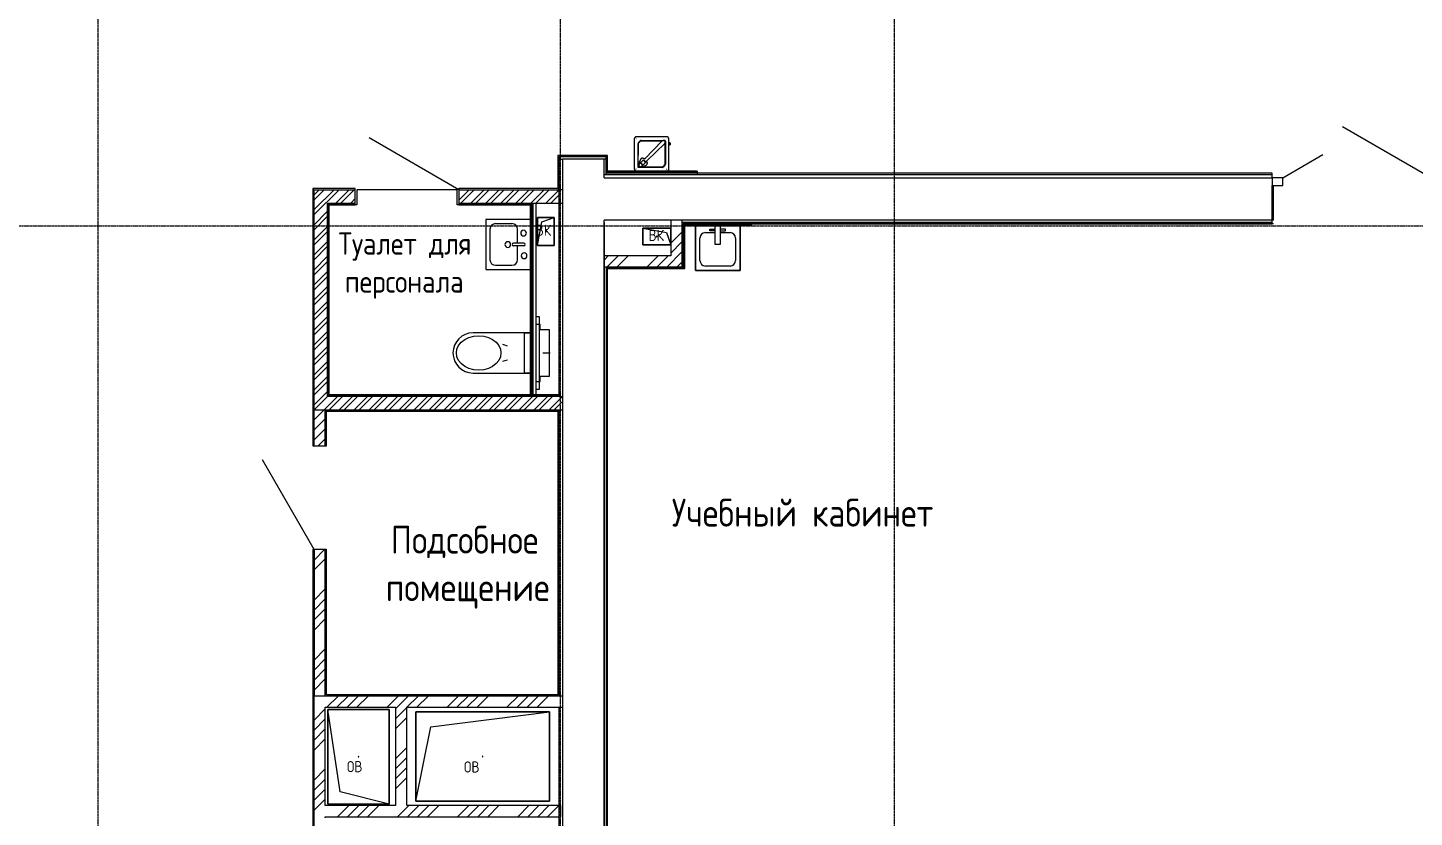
# Model space of a CAD drawing. Header units: millimetres. Extents: x -3929 to 624051, y 52832 to 514950.
# Drawn here: x 176184 to 188631, y 241857 to 248942 of the extents above; entities that cross this region are included whole.
import ezdxf

# ---------------------------------------------------------------- set-up
doc = ezdxf.new("R2010")
doc.units = ezdxf.units.MM
doc.linetypes.add('ADSK_Линия сетки', pattern=[25, 20, -2.5, 0, -2.5])
for name, color, linetype, lineweight in [('Аннотация', 7, 'Continuous', 18), ('Двери', 7, 'Continuous', 9), ('Марки помещений', 7, 'Continuous', 20), ('Обобщенные модели', 7, 'Continuous', 18), ('Оси', 253, 'Continuous', 9), ('Перекрытие', 7, 'Continuous', 18), ('Сантехника', 7, 'Continuous', 18), ('Стены внутренние', 7, 'Continuous', 18), ('Стены наружные', 7, 'Continuous', 18), ('Стены несущие', 7, 'Continuous', 30), ('Стены отделка', 7, 'Continuous', 30), ('Стены штриховка', 7, 'Continuous', 9)]:
    doc.layers.add(name, color=color, linetype=linetype, lineweight=lineweight)
doc.layers.add('стояки', color=7, linetype='Continuous')
doc.styles.add('GOST Common_2', font='GOST_Common.ttf', dxfattribs={"width": 0.9, "height": 250})
doc.styles.add('GOST Common_5', font='GOST_Common.ttf', dxfattribs={"width": 0.9, "height": 200})

# ---------------------------------------------------------------- blocks, each defined once
blk = doc.blocks.new('2 этаж')
at = {"color": 253, "linetype": 'Continuous', "lineweight": 0}
for p, q in [((369494, -162772), (369538, -162727)), ((369494, -162906), (369673, -162727)), ((369494, -162817), (369583, -162727)), ((369494, -162951), (369718, -162727)), ((369688, -162847), (369808, -162727)), ((369733, -162847), (369853, -162727)), ((370793, -162820), (370885, -162727)), ((370793, -162730), (370796, -162727)), ((370810, -162847), (370930, -162727)), ((370900, -162847), (371020, -162727)), ((370945, -162847), (371065, -162727)), ((371035, -162847), (371155, -162727)), ((371080, -162847), (371200, -162727)), ((371170, -162847), (371290, -162727)), ((371214, -162847), (371334, -162727)), ((371304, -162847), (371424, -162727)), ((371349, -162847), (371469, -162727)), ((371439, -162847), (371559, -162727)), ((371484, -162847), (371604, -162727)), ((371574, -162847), (371693, -162727)), ((371619, -162847), (371693, -162772)), ((369494, -163041), (369614, -162921)), ((369822, -162847), (369863, -162807)), ((369494, -163086), (369614, -162966)), ((369494, -163176), (369614, -163056)), ((369494, -163221), (369614, -163101)), ((372696, -163207), (372796, -163107)), ((369494, -163311), (369614, -163191)), ((369494, -163355), (369614, -163235)), ((372661, -163421), (372796, -163286)), ((372696, -163296), (372796, -163196)), ((369494, -163445), (369614, -163325)), ((369494, -163490), (369614, -163370)), ((372096, -163358), (372132, -163321)), ((372122, -163421), (372222, -163321)), ((372212, -163421), (372312, -163321)), ((372481, -163421), (372581, -163321)), ((372571, -163421), (372671, -163321)), ((372751, -163421), (372796, -163376)), ((369494, -163580), (369614, -163460)), ((369494, -163625), (369614, -163505)), ((369494, -163715), (369614, -163595)), ((369494, -163760), (369614, -163640)), ((369494, -163849), (369614, -163729)), ((369494, -163894), (369614, -163774)), ((369494, -163984), (369614, -163864)), ((369494, -164029), (369614, -163909)), ((369494, -164119), (369614, -163999)), ((369494, -164164), (369614, -164044)), ((369494, -164253), (369614, -164133)), ((369494, -164298), (369614, -164178)), ((369494, -164388), (369614, -164268)), ((369494, -164433), (369614, -164313)), ((369494, -164523), (369614, -164403)), ((369494, -164568), (369614, -164448)), ((369494, -164658), (369614, -164538)), ((369494, -164702), (369614, -164582)), ((369584, -164702), (369704, -164582)), ((369629, -164702), (369749, -164582)), ((369719, -164702), (369839, -164582)), ((369764, -164702), (369884, -164582)), ((369853, -164702), (369973, -164582)), ((369898, -164702), (370018, -164582)), ((369988, -164702), (370108, -164582)), ((370033, -164702), (370153, -164582)), ((370123, -164702), (370243, -164582)), ((370168, -164702), (370288, -164582)), ((370258, -164702), (370378, -164582)), ((370302, -164702), (370422, -164582)), ((370392, -164702), (370512, -164582)), ((370437, -164702), (370557, -164582)), ((370527, -164702), (370647, -164582)), ((370572, -164702), (370692, -164582)), ((370662, -164702), (370782, -164582)), ((370707, -164702), (370827, -164582)), ((370796, -164702), (370916, -164582)), ((370841, -164702), (370961, -164582)), ((370931, -164702), (371051, -164582)), ((370976, -164702), (371096, -164582)), ((371066, -164702), (371186, -164582)), ((371111, -164702), (371231, -164582)), ((371200, -164702), (371320, -164582)), ((371245, -164702), (371365, -164582)), ((371335, -164702), (371455, -164582)), ((371380, -164702), (371500, -164582)), ((371470, -164702), (371590, -164582)), ((371515, -164702), (371635, -164582)), ((371605, -164702), (371723, -164583)), ((371649, -164702), (371723, -164628))]:
    blk.add_line(p, q, dxfattribs=at)
at = {"layer": 'Двери', "color": 253, "lineweight": 0}
for p, q in [((379519, -162620), (378726, -162162)), ((370793, -162727), (369987, -162262)), ((378189, -162620), (378548, -162412)), ((378094, -162620), (378094, -162690)), ((378189, -162620), (378094, -162620)), ((378189, -162690), (378189, -162620)), ((378094, -162690), (378189, -162690)), ((369494, -165956), (369029, -165150))]:
    blk.add_line(p, q, dxfattribs=at)
at = {"layer": 'Обобщенные модели', "color": 253, "lineweight": 0}
for p, q in [((371499, -163227), (371499, -162977)), ((371499, -162977), (371649, -162977)), ((371649, -162977), (371499, -162977)), ((371499, -162977), (371499, -163227)), ((371499, -163227), (371537, -163015)), ((371537, -163015), (371649, -162977)), ((371649, -162977), (371649, -163227)), ((371649, -163227), (371649, -162977)), ((372445, -163222), (372445, -163072)), ((372445, -163072), (372695, -163072)), ((372445, -163072), (372658, -163110)), ((372695, -163072), (372445, -163072)), ((372445, -163072), (372445, -163222)), ((372658, -163110), (372695, -163222)), ((372695, -163072), (372695, -163222)), ((372695, -163222), (372695, -163072)), ((371649, -163227), (371499, -163227)), ((371499, -163227), (371649, -163227)), ((372695, -163222), (372445, -163222)), ((372445, -163222), (372695, -163222)), ((369618, -167390), (370168, -167390)), ((369618, -168240), (369618, -167390)), ((369728, -168130), (369618, -167390)), ((369618, -167390), (369618, -168240)), ((370168, -167390), (369618, -167390)), ((370168, -167390), (370168, -168240)), ((370168, -168240), (370168, -167390)), ((370407, -168213), (370407, -167413)), ((370407, -167413), (371607, -167413)), ((371607, -167413), (370407, -167413)), ((370407, -167413), (370407, -168213)), ((370541, -167547), (371607, -167413)), ((371607, -167413), (371607, -168213)), ((371607, -168213), (371607, -167413)), ((370407, -168213), (370541, -167547)), ((370168, -168240), (369728, -168130)), ((370168, -168240), (369618, -168240)), ((369618, -168240), (370168, -168240)), ((371607, -168213), (370407, -168213)), ((370407, -168213), (371607, -168213))]:
    blk.add_line(p, q, dxfattribs=at)
for centre, start, end in [((371574, -163102), 0, 180), ((371574, -163102), 60, 165), ((371574, -163102), 180, 0), ((371574, -163102), 195, 270), ((371574, -163102), 300, 0), ((372570, -163147), 90, 270), ((372570, -163147), 105, 180), ((372570, -163147), 210, 270), ((372570, -163147), 270, 90), ((372570, -163147), 330, 75), ((369893, -167815), 90, 270), ((369893, -167815), 150, 255), ((369893, -167815), 270, 90), ((369893, -167815), 30, 90), ((369893, -167815), 285, 0), ((371007, -167813), 0, 180), ((371007, -167813), 60, 165), ((371007, -167813), 180, 0), ((371007, -167813), 195, 270), ((371007, -167813), 300, 0)]:
    blk.add_arc(centre, 2.5, start, end, dxfattribs=at)
at = {"layer": 'Оси', "color": 253, "linetype": 'ADSK_Линия сетки', "lineweight": 0}
for p, q in [((367555, -176377), (367555, -127124)), ((371705, -176377), (371705, -149490)), ((374705, -176377), (374705, -149490)), ((354441, -163052), (420560, -163052))]:
    blk.add_line(p, q, dxfattribs=at)
at = {"layer": 'Перекрытие', "color": 253, "lineweight": 0}
for p, q in [((369863, -162862), (369863, -162715)), ((370778, -162727), (369878, -162727)), ((369878, -162727), (369878, -162862)), ((370778, -162862), (370778, -162727)), ((370793, -162715), (370793, -162862)), ((378104, -162690), (378104, -163000)), ((369878, -162862), (369863, -162862)), ((370793, -162862), (370778, -162862)), ((378104, -162922), (378094, -162922)), ((378104, -163000), (378094, -163000))]:
    blk.add_line(p, q, dxfattribs=at)
at = {"layer": 'Сантехника', "color": 253, "lineweight": 0}
for p, q in [((372369, -162271), (372368, -162272)), ((372368, -162272), (372368, -162272)), ((372368, -162272), (372368, -162273)), ((372368, -162273), (372368, -162541)), ((372370, -162266), (372369, -162267)), ((372369, -162267), (372369, -162267)), ((372369, -162267), (372369, -162268)), ((372369, -162268), (372369, -162269)), ((372369, -162269), (372369, -162270)), ((372369, -162270), (372369, -162271)), ((372371, -162263), (372370, -162264)), ((372370, -162264), (372370, -162265)), ((372370, -162265), (372370, -162266)), ((372372, -162261), (372371, -162262)), ((372371, -162262), (372371, -162263)), ((372371, -162263), (372371, -162263)), ((372373, -162260), (372372, -162261)), ((372372, -162261), (372372, -162261)), ((372374, -162259), (372373, -162259)), ((372373, -162259), (372373, -162260)), ((372375, -162257), (372374, -162258)), ((372374, -162258), (372374, -162259)), ((372376, -162257), (372375, -162257)), ((372377, -162256), (372376, -162256)), ((372376, -162256), (372376, -162257)), ((372378, -162255), (372377, -162256)), ((372379, -162254), (372378, -162255)), ((372378, -162255), (372378, -162255)), ((372380, -162254), (372379, -162254)), ((372381, -162254), (372380, -162254)), ((372382, -162253), (372381, -162253)), ((372381, -162253), (372381, -162254)), ((372383, -162253), (372382, -162253)), ((372384, -162252), (372383, -162253)), ((372385, -162252), (372384, -162252)), ((372384, -162252), (372384, -162252)), ((372386, -162252), (372385, -162252)), ((372387, -162252), (372386, -162252)), ((372386, -162269), (372386, -162267)), ((372388, -162252), (372387, -162252)), ((372388, -162267), (372387, -162267)), ((372389, -162270), (372387, -162270)), ((372389, -162252), (372388, -162252)), ((372657, -162252), (372389, -162252)), ((372389, -162252), (372389, -162252)), ((372406, -162303), (372420, -162289)), ((372409, -162306), (372423, -162292)), ((372430, -162285), (372639, -162285)), ((372430, -162289), (372616, -162291)), ((372616, -162291), (372462, -162451)), ((372628, -162287), (372616, -162291)), ((372629, -162286), (372628, -162287)), ((372630, -162286), (372629, -162286)), ((372629, -162286), (372629, -162286)), ((372631, -162286), (372630, -162286)), ((372630, -162286), (372630, -162286)), ((372631, -162286), (372631, -162286)), ((372639, -162286), (372631, -162286)), ((372641, -162312), (372646, -162300)), ((372646, -162297), (372646, -162293)), ((372647, -162293), (372646, -162295)), ((372646, -162295), (372647, -162293)), ((372646, -162298), (372646, -162297)), ((372646, -162297), (372646, -162297)), ((372646, -162299), (372646, -162298)), ((372646, -162300), (372646, -162299)), ((372646, -162299), (372646, -162299)), ((372646, -162300), (372646, -162300)), ((372647, -162293), (372647, -162498)), ((372658, -162252), (372657, -162252)), ((372659, -162252), (372658, -162252)), ((372660, -162252), (372659, -162252)), ((372659, -162252), (372659, -162252)), ((372661, -162252), (372660, -162252)), ((372660, -162270), (372660, -162272)), ((372662, -162252), (372661, -162252)), ((372663, -162252), (372662, -162252)), ((372663, -162253), (372663, -162252)), ((372664, -162253), (372663, -162253)), ((372665, -162253), (372664, -162253)), ((372666, -162253), (372665, -162253)), ((372667, -162254), (372666, -162253)), ((372668, -162255), (372667, -162254)), ((372667, -162254), (372667, -162254)), ((372669, -162255), (372668, -162255)), ((372670, -162255), (372669, -162255)), ((372670, -162256), (372670, -162255)), ((372671, -162256), (372670, -162256)), ((372671, -162257), (372671, -162256)), ((372672, -162258), (372671, -162257)), ((372673, -162258), (372672, -162258)), ((372673, -162259), (372673, -162258)), ((372674, -162259), (372673, -162259)), ((372674, -162260), (372674, -162259)), ((372675, -162261), (372674, -162260)), ((372676, -162262), (372675, -162261)), ((372675, -162261), (372675, -162261)), ((372676, -162263), (372676, -162262)), ((372676, -162264), (372676, -162263)), ((372677, -162264), (372676, -162264)), ((372677, -162265), (372677, -162264)), ((372677, -162266), (372677, -162265)), ((372678, -162267), (372677, -162266)), ((372678, -162268), (372678, -162267)), ((372678, -162269), (372678, -162268)), ((372678, -162268), (372678, -162268)), ((372678, -162270), (372678, -162269)), ((372678, -162271), (372678, -162270)), ((372678, -162272), (372678, -162271)), ((372678, -162273), (372678, -162272)), ((372678, -162541), (372678, -162273)), ((372402, -162528), (372402, -162313)), ((372404, -162526), (372406, -162313)), ((372480, -162469), (372641, -162312)), ((372641, -162312), (372643, -162498)), ((372679, -162306), (372678, -162307)), ((372678, -162325), (372679, -162326)), ((372679, -162307), (372679, -162305)), ((372680, -162307), (372679, -162306)), ((372679, -162316), (372679, -162306)), ((372679, -162306), (372679, -162308)), ((372679, -162313), (372679, -162311)), ((372679, -162314), (372679, -162318)), ((372679, -162314), (372679, -162318)), ((372679, -162326), (372679, -162316)), ((372679, -162322), (372679, -162319)), ((372679, -162326), (372680, -162325)), ((372679, -162325), (372679, -162326)), ((372679, -162327), (372679, -162326)), ((372681, -162307), (372680, -162306)), ((372680, -162306), (372680, -162307)), ((372680, -162316), (372680, -162306)), ((372680, -162316), (372680, -162307)), ((372680, -162326), (372680, -162316)), ((372680, -162325), (372680, -162316)), ((372680, -162326), (372681, -162325)), ((372680, -162325), (372680, -162326)), ((372682, -162307), (372681, -162306)), ((372681, -162306), (372681, -162307)), ((372681, -162316), (372681, -162306)), ((372681, -162316), (372681, -162307)), ((372681, -162326), (372681, -162316)), ((372681, -162325), (372681, -162316)), ((372681, -162326), (372682, -162325)), ((372681, -162325), (372681, -162326)), ((372683, -162306), (372682, -162307)), ((372682, -162316), (372682, -162307)), ((372682, -162325), (372682, -162316)), ((372682, -162325), (372683, -162326)), ((372684, -162306), (372683, -162307)), ((372683, -162307), (372683, -162306)), ((372683, -162316), (372683, -162306)), ((372683, -162316), (372683, -162307)), ((372683, -162325), (372683, -162316)), ((372683, -162326), (372683, -162316)), ((372683, -162325), (372684, -162326)), ((372683, -162326), (372683, -162325)), ((372685, -162306), (372684, -162307)), ((372684, -162307), (372684, -162306)), ((372684, -162316), (372684, -162306)), ((372684, -162316), (372684, -162307)), ((372684, -162325), (372684, -162316)), ((372684, -162326), (372684, -162316)), ((372684, -162325), (372685, -162326)), ((372684, -162326), (372684, -162325)), ((372686, -162307), (372685, -162306)), ((372685, -162316), (372685, -162306)), ((372685, -162326), (372685, -162316)), ((372685, -162326), (372686, -162325)), ((372687, -162307), (372686, -162306)), ((372686, -162306), (372686, -162307)), ((372686, -162316), (372686, -162306)), ((372686, -162316), (372686, -162307)), ((372686, -162326), (372686, -162316)), ((372686, -162325), (372686, -162316)), ((372686, -162326), (372687, -162325)), ((372686, -162325), (372686, -162326)), ((372688, -162307), (372687, -162306)), ((372687, -162306), (372687, -162307)), ((372687, -162316), (372687, -162306)), ((372687, -162316), (372687, -162307)), ((372687, -162326), (372687, -162316)), ((372687, -162325), (372687, -162316)), ((372687, -162326), (372688, -162325)), ((372687, -162325), (372687, -162326)), ((372689, -162306), (372688, -162307)), ((372688, -162316), (372688, -162307)), ((372688, -162325), (372688, -162316)), ((372688, -162325), (372689, -162326)), ((372689, -162316), (372689, -162306)), ((372689, -162309), (372689, -162316)), ((372689, -162316), (372689, -162324)), ((372689, -162326), (372689, -162316)), ((372368, -162541), (372368, -162541)), ((372368, -162541), (372369, -162542)), ((372369, -162542), (372369, -162543)), ((372369, -162543), (372369, -162544)), ((372369, -162544), (372369, -162545)), ((372369, -162545), (372369, -162546)), ((372369, -162546), (372369, -162546)), ((372369, -162546), (372370, -162547)), ((372370, -162547), (372370, -162548)), ((372370, -162548), (372370, -162549)), ((372370, -162549), (372370, -162550)), ((372370, -162550), (372371, -162550)), ((372371, -162550), (372371, -162551)), ((372371, -162551), (372372, -162552)), ((372372, -162552), (372372, -162552)), ((372386, -162543), (372386, -162541)), ((372404, -162526), (372402, -162528)), ((372617, -162528), (372402, -162528)), ((372617, -162524), (372404, -162526)), ((372423, -162457), (372408, -162490)), ((372411, -162494), (372408, -162510)), ((372408, -162511), (372420, -162522)), ((372427, -162489), (372412, -162493)), ((372413, -162492), (372412, -162494)), ((372413, -162492), (372429, -162488)), ((372417, -162492), (372426, -162483)), ((372421, -162522), (372437, -162518)), ((372426, -162483), (372428, -162481)), ((372428, -162481), (372435, -162473)), ((372440, -162501), (372428, -162489)), ((372430, -162488), (372442, -162500)), ((372437, -162518), (372441, -162502)), ((372437, -162518), (372438, -162517)), ((372442, -162501), (372438, -162516)), ((372447, -162504), (372438, -162513)), ((372440, -162522), (372474, -162507)), ((372447, -162461), (372444, -162464)), ((372444, -162464), (372447, -162461)), ((372447, -162461), (372447, -162461)), ((372447, -162461), (372448, -162461)), ((372449, -162503), (372447, -162504)), ((372448, -162461), (372448, -162461)), ((372448, -162461), (372449, -162461)), ((372449, -162461), (372450, -162461)), ((372457, -162495), (372449, -162503)), ((372450, -162461), (372455, -162465)), ((372458, -162494), (372454, -162497)), ((372455, -162465), (372461, -162469)), ((372461, -162469), (372465, -162475)), ((372465, -162475), (372469, -162481)), ((372466, -162486), (372469, -162483)), ((372469, -162483), (372466, -162486)), ((372469, -162481), (372469, -162481)), ((372469, -162481), (372469, -162482)), ((372469, -162482), (372469, -162482)), ((372469, -162482), (372469, -162483)), ((372469, -162483), (372469, -162483)), ((372640, -162505), (372624, -162521)), ((372643, -162508), (372627, -162524)), ((372658, -162544), (372660, -162544)), ((372660, -162546), (372659, -162546)), ((372660, -162545), (372660, -162546)), ((372675, -162552), (372676, -162551)), ((372675, -162553), (372675, -162552)), ((372676, -162550), (372677, -162549)), ((372676, -162551), (372676, -162550)), ((372676, -162551), (372676, -162551)), ((372677, -162548), (372677, -162547)), ((372677, -162547), (372678, -162547)), ((372677, -162549), (372677, -162548)), ((372678, -162542), (372678, -162541)), ((372678, -162541), (372678, -162541)), ((372678, -162543), (372678, -162542)), ((372678, -162544), (372678, -162543)), ((372678, -162543), (372678, -162543)), ((372678, -162545), (372678, -162544)), ((372678, -162546), (372678, -162545)), ((372678, -162547), (372678, -162546)), ((372372, -162552), (372373, -162553)), ((372373, -162553), (372373, -162554)), ((372373, -162554), (372374, -162554)), ((372374, -162554), (372374, -162555)), ((372374, -162555), (372375, -162556)), ((372375, -162556), (372375, -162556)), ((372375, -162556), (372376, -162557)), ((372376, -162557), (372377, -162557)), ((372377, -162557), (372377, -162558)), ((372377, -162558), (372378, -162558)), ((372378, -162558), (372379, -162559)), ((372379, -162559), (372380, -162559)), ((372380, -162559), (372380, -162560)), ((372380, -162560), (372381, -162560)), ((372381, -162560), (372382, -162560)), ((372382, -162560), (372383, -162560)), ((372383, -162560), (372383, -162561)), ((372383, -162561), (372384, -162561)), ((372384, -162561), (372385, -162561)), ((372385, -162561), (372386, -162561)), ((372386, -162561), (372387, -162561)), ((372387, -162561), (372388, -162562)), ((372388, -162562), (372388, -162562)), ((372388, -162562), (372389, -162562)), ((372657, -162562), (372658, -162562)), ((372658, -162562), (372659, -162562)), ((372659, -162562), (372660, -162561)), ((372660, -162561), (372661, -162561)), ((372661, -162561), (372662, -162561)), ((372662, -162561), (372662, -162561)), ((372662, -162561), (372663, -162561)), ((372663, -162561), (372664, -162561)), ((372664, -162561), (372665, -162560)), ((372665, -162560), (372666, -162560)), ((372666, -162560), (372667, -162559)), ((372666, -162560), (372666, -162560)), ((372667, -162559), (372668, -162559)), ((372668, -162559), (372669, -162558)), ((372669, -162558), (372670, -162557)), ((372669, -162558), (372669, -162558)), ((372670, -162557), (372671, -162557)), ((372671, -162557), (372671, -162556)), ((372671, -162556), (372672, -162556)), ((372672, -162556), (372673, -162555)), ((372673, -162555), (372674, -162554)), ((372673, -162555), (372673, -162555)), ((372674, -162554), (372674, -162553)), ((372674, -162553), (372675, -162553)), ((371432, -162994), (371034, -162994)), ((371034, -162994), (371034, -163444)), ((371432, -162994), (371034, -162994)), ((371034, -162994), (371034, -163444)), ((371269, -163032), (371123, -163032)), ((371072, -163082), (371072, -163355)), ((371320, -163206), (371320, -163082)), ((373317, -163052), (372917, -163052)), ((372917, -163052), (372917, -163452)), ((372917, -163452), (372917, -163052)), ((372917, -163052), (373317, -163052)), ((372957, -163362), (372957, -163162)), ((373007, -163112), (373092, -163112)), ((373047, -163082), (373092, -163082)), ((373047, -163097), (373047, -163082)), ((373092, -163097), (373047, -163097)), ((373092, -163052), (373092, -163217)), ((373142, -163217), (373142, -163052)), ((373187, -163082), (373142, -163082)), ((373142, -163097), (373187, -163097)), ((373142, -163112), (373227, -163112)), ((373187, -163097), (373187, -163082)), ((373277, -163162), (373277, -163362)), ((373317, -163452), (373317, -163052)), ((373317, -163052), (373317, -163452)), ((371377, -163206), (371285, -163206)), ((371377, -163231), (371285, -163231)), ((371320, -163355), (371320, -163231)), ((373092, -163217), (373142, -163217)), ((371123, -163405), (371269, -163405)), ((373227, -163412), (373007, -163412)), ((371034, -163444), (371432, -163444)), ((371034, -163444), (371432, -163444)), ((372917, -163452), (373317, -163452)), ((373317, -163452), (372917, -163452)), ((371487, -163864), (371513, -163864)), ((371513, -163864), (371513, -164519)), ((370884, -164052), (370926, -164041)), ((371432, -164012), (370920, -164012)), ((370926, -164041), (370971, -164037)), ((370971, -164037), (371016, -164041)), ((371016, -164041), (371058, -164052)), ((371383, -164372), (371383, -164012)), ((371383, -164012), (371432, -164012)), ((371522, -163937), (371487, -163937)), ((371522, -163984), (371522, -163937)), ((371607, -163984), (371522, -163984)), ((371607, -164400), (371607, -163984)), ((370771, -164192), (370776, -164157)), ((370776, -164157), (370791, -164124)), ((370791, -164124), (370815, -164095)), ((370815, -164095), (370846, -164071)), ((370846, -164071), (370884, -164052)), ((371058, -164052), (371096, -164071)), ((371096, -164071), (371127, -164095)), ((371127, -164095), (371151, -164124)), ((371151, -164124), (371166, -164157)), ((371166, -164157), (371171, -164192)), ((371196, -164120), (371187, -164117)), ((371231, -164130), (371196, -164120)), ((370776, -164226), (370771, -164192)), ((370791, -164259), (370776, -164226)), ((370815, -164288), (370791, -164259)), ((370846, -164313), (370815, -164288)), ((371127, -164288), (371096, -164313)), ((371151, -164259), (371127, -164288)), ((371166, -164226), (371151, -164259)), ((371171, -164192), (371166, -164226)), ((371187, -164267), (371229, -164254)), ((371229, -164254), (371231, -164253)), ((371546, -164192), (371614, -164192)), ((370884, -164331), (370846, -164313)), ((370926, -164343), (370884, -164331)), ((370920, -164372), (371432, -164372)), ((370971, -164347), (370926, -164343)), ((371016, -164343), (370971, -164347)), ((371058, -164331), (371016, -164343)), ((371096, -164313), (371058, -164331)), ((371432, -164372), (371383, -164372)), ((371522, -164400), (371607, -164400)), ((371522, -164447), (371522, -164400)), ((371487, -164447), (371522, -164447)), ((371513, -164519), (371487, -164519))]:
    blk.add_line(p, q, dxfattribs=at)
for centre, radius, start, end in [((372389, -162273), 21, 140.284, 180), ((372389, -162273), 21, 113.6771, 134.5385), ((372389, -162273), 21, 102.5039, 111.3737), ((372389, -162273), 21, 90, 97.6172), ((372416, -162313), 14, 135, 180), ((372430, -162299), 14, 90, 135), ((372639, -162293), 8.25, 0, 90), ((372639, -162293), 7.05, 0, 90), ((372657, -162273), 21, 50.284, 90), ((372657, -162273), 21, 23.6771, 45.4615), ((372663, -162270), 13, 32.0346, 42.0601), ((372657, -162273), 21, 12.5039, 21.3737), ((372657, -162273), 21, 0, 7.6172), ((372389, -162541), 21, 180, 187.6172), ((372389, -162541), 21, 192.5039, 201.3737), ((372389, -162541), 21, 203.6771, 225.815), ((372384, -162544), 13, 212.0346, 222.0601), ((372617, -162514), 14, 270, 315), ((372633, -162498), 14, 315, 0), ((372657, -162541), 21, 320.284, 0), ((372389, -162541), 21, 230.284, 270), ((372657, -162541), 21, 270, 277.6172), ((372657, -162541), 21, 282.5039, 291.3737), ((372657, -162541), 21, 293.6771, 315.815), ((371123, -163082), 50.8, 90, 180), ((371269, -163082), 50.8, 0, 90), ((371374, -163117), 25.4, 90, 270), ((371374, -163117), 25.4, 270, 90), ((373007, -163162), 50, 90, 180), ((373227, -163162), 50, 0, 90), ((371232, -163219), 25.4, 90, 270), ((371232, -163219), 25.4, 270, 90), ((371285, -163219), 12.7, 90, 270), ((371379, -163320), 25.4, 90, 270), ((371377, -163219), 12.7, 270, 90), ((371379, -163320), 25.4, 270, 90), ((371123, -163355), 50.8, 180, 270), ((371269, -163355), 50.8, 270, 0), ((373007, -163362), 50, 180, 270), ((373227, -163362), 50, 270, 0), ((370920, -164192), 180, 90, 270)]:
    blk.add_arc(centre, radius, start, end, dxfattribs=at)
for centre, major_axis, ratio, start_param, end_param in [((372424, -162506), (10.9, -10.9), 0.951057, 1.570796, 4.712389), ((372409, -162510), (0.707, -0.707), 0.951057, 3.690272, 4.737469), ((372412, -162494), (0.691, -0.691), 0.951057, 2.643074, 3.690272), ((372424, -162506), (10.9, -10.9), 0.951057, 4.712389, 7.853982), ((372421, -162522), (0.707, -0.707), 0.951057, 4.737469, 5.784667), ((372428, -162490), (0.707, -0.707), 0.951057, 1.595877, 2.643074), ((372429, -162489), (0.707, -0.707), 0.951057, 1.595877, 2.643074), ((372205, -162242), (231, -231), 0.669131, 0, 0.057472), ((372436, -162517), (0.707, -0.707), 0.951057, 5.784667, 6.831864), ((372440, -162501), (0.707, -0.707), 0.951057, 0.548679, 1.595877), ((372441, -162500), (0.707, -0.707), 0.951057, 0.548679, 1.595877), ((372446, -162466), (2.12, -2.12), 0.669131, 2.016204, 3.199065), ((372443, -162487), (22.7, -22.7), 0.669131, 1.125389, 2.016204), ((372688, -162725), (231, -231), 0.669131, 3.08412, 3.141593), ((372464, -162484), (2.12, -2.12), 0.669131, 6.225713, 7.408574)]:
    blk.add_ellipse(centre, major_axis=major_axis, ratio=ratio, start_param=start_param, end_param=end_param, dxfattribs=at)
for points in [[(372423, -162292), (372423, -162291), (372425, -162290), (372427, -162289), (372429, -162289), (372430, -162289)], [(372406, -162313), (372406, -162312), (372406, -162310), (372407, -162308), (372408, -162306), (372409, -162306)], [(372455, -162451), (372454, -162449), (372451, -162447), (372447, -162446), (372442, -162445), (372437, -162445), (372433, -162446), (372429, -162449), (372425, -162452), (372424, -162455), (372423, -162457)], [(372474, -162507), (372475, -162507), (372478, -162505), (372481, -162502), (372484, -162497), (372485, -162493), (372485, -162488), (372485, -162483), (372483, -162479), (372481, -162476), (372480, -162475)], [(372624, -162521), (372624, -162522), (372622, -162523), (372620, -162524), (372618, -162524), (372617, -162524)], [(372643, -162498), (372643, -162499), (372643, -162500), (372642, -162503), (372641, -162504), (372640, -162505)]]:
    blk.add_open_spline(points, degree=3, dxfattribs=at)
for points, knots in [([(372408, -162490), (372407, -162492), (372406, -162496), (372406, -162502), (372407, -162506), (372407, -162509)], [-1, -1, -1, -1, -0.9, -0.8, -0.6714108, -0.6714108, -0.6714108, -0.6714108]), ([(372409, -162511), (372409, -162512), (372411, -162516), (372415, -162519), (372419, -162522), (372420, -162522)], [-0.6261625, -0.6261625, -0.6261625, -0.6261625, -0.6, -0.4, -0.3568135, -0.3568135, -0.3568135, -0.3568135]), ([(372421, -162523), (372422, -162523), (372424, -162524), (372429, -162525), (372435, -162524), (372438, -162523), (372440, -162522)], [-0.3326134, -0.3326134, -0.3326134, -0.3326134, -0.3, -0.2, -0.1, 0, 0, 0, 0]), ([(372462, -162451), (372461, -162451), (372460, -162452), (372458, -162452), (372457, -162452), (372456, -162451), (372455, -162451)], [-1, -1, -1, -1, -0.666667, -0.5, -0.333333, 0, 0, 0, 0]), ([(372480, -162475), (372479, -162475), (372479, -162474), (372478, -162472), (372479, -162470), (372479, -162469), (372480, -162469)], [-1, -1, -1, -1, -0.666667, -0.5, -0.333333, 0, 0, 0, 0])]:
    blk.add_open_spline(points, degree=3, knots=knots, dxfattribs=at)
at = {"layer": 'Стены внутренние', "color": 253, "linetype": 'Continuous', "lineweight": 0}
for p, q in [((369494, -164792), (369584, -164702)), ((369494, -164882), (369594, -164782)), ((369494, -164972), (369594, -164872)), ((369530, -165026), (369594, -164962)), ((369494, -165960), (369498, -165956)), ((369494, -166050), (369588, -165956)), ((369494, -166139), (369594, -166039)), ((369494, -166409), (369594, -166309)), ((369494, -166499), (369594, -166399)), ((369494, -166588), (369594, -166488)), ((369494, -166678), (369594, -166578)), ((369494, -166948), (369594, -166848)), ((369494, -167037), (369594, -166937)), ((369494, -167127), (369594, -167027)), ((369494, -167217), (369594, -167117)), ((369609, -167371), (369709, -167271)), ((369699, -167371), (369799, -167271)), ((369789, -167371), (369889, -167271)), ((369878, -167371), (369978, -167271)), ((370148, -167371), (370248, -167271)), ((370238, -167371), (370338, -167271)), ((370327, -167371), (370427, -167271)), ((370417, -167371), (370517, -167271)), ((370687, -167371), (370787, -167271)), ((370776, -167371), (370876, -167271)), ((370866, -167371), (370966, -167271)), ((370956, -167371), (371056, -167271)), ((371225, -167371), (371325, -167271)), ((371315, -167371), (371415, -167271)), ((371405, -167371), (371505, -167271)), ((371495, -167371), (371595, -167271)), ((369494, -167486), (369594, -167386)), ((370225, -167384), (370238, -167371)), ((370225, -167474), (370325, -167374)), ((369494, -167576), (369594, -167476)), ((370225, -167564), (370325, -167464)), ((369494, -167666), (369594, -167566)), ((369494, -167756), (369594, -167656)), ((370225, -167833), (370325, -167733)), ((370225, -167923), (370325, -167823)), ((369494, -168025), (369594, -167925)), ((369494, -168115), (369594, -168015)), ((370225, -168013), (370325, -167913)), ((370225, -168102), (370325, -168002)), ((369494, -168205), (369594, -168105)), ((369494, -168295), (369594, -168195)), ((369705, -168353), (369805, -168253)), ((369794, -168353), (369894, -168253)), ((369884, -168353), (369984, -168253)), ((369974, -168353), (370074, -168253)), ((370243, -168353), (370343, -168253)), ((370333, -168353), (370433, -168253)), ((370423, -168353), (370523, -168253)), ((370513, -168353), (370613, -168253)), ((370782, -168353), (370882, -168253)), ((370872, -168353), (370972, -168253)), ((370962, -168353), (371062, -168253)), ((371052, -168353), (371152, -168253)), ((371321, -168353), (371421, -168253)), ((371411, -168353), (371511, -168253)), ((371501, -168353), (371601, -168253)), ((371590, -168353), (371690, -168253))]:
    blk.add_line(p, q, dxfattribs=at)
at = {"layer": 'Стены наружные', "color": 253, "lineweight": 0}
for p, q in [((369604, -165026), (369604, -164712)), ((369606, -165026), (369606, -164714)), ((369604, -167261), (369604, -165956)), ((369606, -167259), (369606, -165956))]:
    blk.add_line(p, q, dxfattribs=at)
at = {"layer": 'Стены несущие', "color": 253, "lineweight": 0}
for p, q in [((372096, -162452), (371723, -162452)), ((371723, -162452), (371723, -170826)), ((372096, -162620), (372096, -162452)), ((372096, -162620), (374415, -162620)), ((374415, -162620), (378094, -162620)), ((378094, -163000), (378094, -162690)), ((372875, -163000), (372096, -163000)), ((372096, -168949), (372096, -163000)), ((372096, -163020), (372096, -168949)), ((378094, -163000), (372875, -163000)), ((371723, -167271), (369484, -167271)), ((369494, -169338), (369494, -167271)), ((369594, -167371), (370225, -167371)), ((369594, -168253), (369594, -167371)), ((370225, -167371), (370225, -168253)), ((370325, -167371), (371723, -167371)), ((370325, -168253), (370325, -167371)), ((370225, -168253), (369594, -168253)), ((371708, -168253), (370325, -168253)), ((371708, -168353), (371708, -168253)), ((369594, -168353), (371708, -168353)), ((369594, -168363), (369594, -168353))]:
    blk.add_line(p, q, dxfattribs=at)
at = {"layer": 'Стены отделка', "color": 253, "lineweight": 0}
for p, q in [((371681, -162422), (371681, -162715)), ((372126, -162420), (371683, -162420)), ((372128, -162562), (372128, -162422)), ((372116, -162432), (371693, -162432)), ((371693, -164582), (371693, -162432)), ((371693, -162452), (371723, -162452)), ((372116, -162452), (372096, -162452)), ((372116, -162590), (372116, -162452)), ((372096, -162590), (374415, -162590)), ((372931, -162562), (372128, -162562)), ((372931, -162562), (372931, -162590)), ((378094, -162578), (372931, -162578)), ((378094, -162620), (378094, -162578)), ((369482, -162717), (369482, -165026)), ((369863, -162715), (369484, -162715)), ((371681, -162715), (370793, -162715)), ((371723, -162727), (371683, -162727)), ((369614, -164582), (369614, -162847)), ((369614, -162847), (369863, -162847)), ((369620, -164576), (369620, -162853)), ((369620, -162853), (369863, -162853)), ((369629, -164567), (369629, -162862)), ((369629, -162862), (369863, -162862)), ((370793, -162847), (371723, -162847)), ((370793, -162853), (371447, -162853)), ((370793, -162862), (371447, -162862)), ((371432, -162853), (371432, -164572)), ((371447, -164582), (371447, -162853)), ((371487, -164582), (371487, -162877)), ((372696, -163000), (372696, -163321)), ((372796, -163000), (372796, -163431)), ((374415, -163020), (372796, -163020)), ((372821, -163045), (373421, -163045)), ((372821, -163433), (372821, -163045)), ((373421, -163032), (378094, -163032)), ((373421, -163045), (373421, -163032)), ((378094, -163032), (378094, -163000)), ((372696, -163321), (372096, -163321)), ((372796, -163421), (372096, -163421)), ((372116, -163421), (372116, -168949)), ((372128, -168737), (372128, -163421)), ((372128, -163433), (372821, -163433)), ((371693, -164582), (369614, -164582)), ((371693, -164576), (369620, -164576)), ((371693, -164567), (369629, -164567)), ((371432, -164572), (371447, -164572)), ((369494, -164702), (371723, -164702)), ((369606, -164714), (371681, -164714)), ((371681, -164714), (371681, -167259)), ((371693, -167271), (371693, -164702)), ((369482, -165026), (369606, -165026)), ((369606, -165956), (369482, -165956)), ((369482, -165956), (369482, -169338)), ((371681, -167259), (369606, -167259)), ((371693, -170826), (371693, -167371))]:
    blk.add_line(p, q, dxfattribs=at)
at = {"layer": 'Стены штриховка', "color": 253, "lineweight": 0}
for p, q in [((371683, -162420), (371681, -162420)), ((371681, -162420), (371681, -162422)), ((372128, -162422), (371681, -162422)), ((371683, -162420), (371683, -162717)), ((372126, -162562), (372126, -162420)), ((372128, -162420), (372126, -162420)), ((372128, -162422), (372128, -162420)), ((372116, -162452), (372116, -162432)), ((372116, -162562), (372128, -162562)), ((372931, -162571), (372116, -162571)), ((378094, -162580), (372116, -162580)), ((374415, -162590), (378094, -162590)), ((369484, -162715), (369482, -162715)), ((369482, -162715), (369482, -162717)), ((369863, -162717), (369482, -162717)), ((369484, -162715), (369484, -165026)), ((369494, -165026), (369494, -162727)), ((369494, -162727), (369863, -162727)), ((371683, -162717), (370793, -162717)), ((370793, -162727), (371683, -162727)), ((371441, -164572), (371441, -162853)), ((371460, -164582), (371460, -162847)), ((371487, -163052), (371487, -162847)), ((372806, -163030), (378106, -163030)), ((372806, -163030), (372806, -163431)), ((373421, -163036), (372812, -163036)), ((372812, -163036), (372812, -163433)), ((373421, -163030), (373421, -163032)), ((378094, -163020), (374415, -163020)), ((372126, -168739), (372126, -163419)), ((372126, -163431), (372812, -163431)), ((371693, -164582), (371723, -164582)), ((369594, -165026), (369594, -164702)), ((371683, -164712), (369604, -164712)), ((371683, -164712), (371683, -167261)), ((369484, -165956), (369484, -169338)), ((369494, -165956), (369494, -167271)), ((369594, -167271), (369594, -165956)), ((371683, -167261), (369604, -167261))]:
    blk.add_line(p, q, dxfattribs=at)
at = {"layer": 'Аннотация', "color": 253, "lineweight": 0, "style": 'GOST Common_5', "width": 0.9}
for s, p in [('ВК', (371483, -163141)), ('ВК', (372496, -163187)), ('ОВ', (369788, -167954)), ('ОВ', (370839, -167957))]:
    blk.add_text(s, height=100, dxfattribs=at).set_placement(p)
at = {"layer": 'Марки помещений', "color": 253, "lineweight": 0, "style": 'GOST Common_2', "width": 0.9}
for s, height, p in [('Туалет для', 200, (369712, -163310)), ('персонала', 200, (369770, -163651)), ('Учебный кабинет', 250, (372704, -165750)), ('Подсобное', 250, (370182, -165993)), ('помещение', 250, (370137, -166419))]:
    blk.add_text(s, height=height, dxfattribs=at).set_placement(p)

msp = doc.modelspace()

# ---------------------------------------------------------------- block references
at = {"layer": 'стояки', "color": 5, "lineweight": 40}
msp.add_blockref('2 этаж', (-190738.98, 410215.433), dxfattribs=at)

doc.saveas('drawing.dxf')
